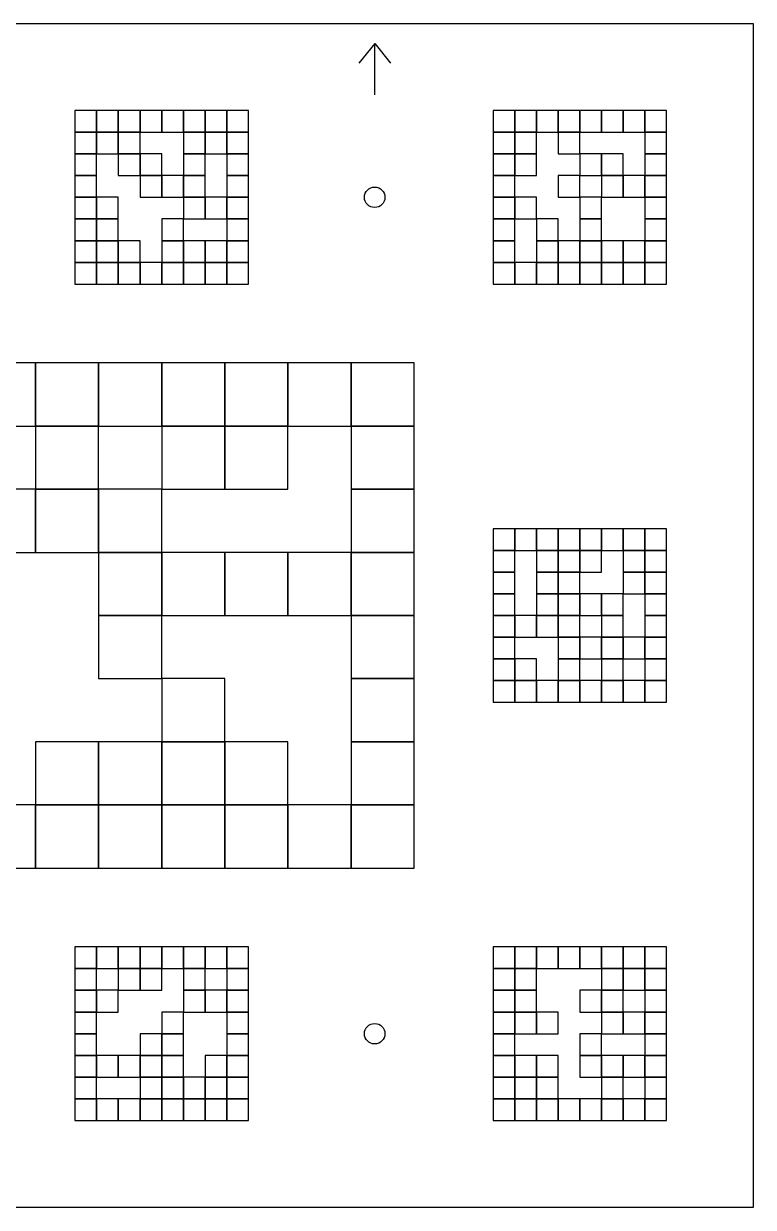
# Model space of a CAD drawing. Extents: x 0 to 1260, y 0 to 1580.
# Drawn here: x 1075 to 1260, y 320 to 620 of the extents above; entities that cross this region are included whole.
import ezdxf

# ---------------------------------------------------------------- set-up
doc = ezdxf.new("R2010")
doc.units = 0
for name, color, linetype in [('BLACK_POCKET', 7, 'CONTINUOUS'), ('CUT', 7, 'CONTINUOUS'), ('MOUNT_HOLE', 6, 'CONTINUOUS'), ('ORIENTATION', 7, 'CONTINUOUS')]:
    doc.layers.add(name, color=color, linetype=linetype)

msp = doc.modelspace()

# ---------------------------------------------------------------- linework, layer by layer
at = {"layer": 'BLACK_POCKET'}
for p, q in [((1093.5, 598), (1088, 598)), ((1088, 598), (1088, 592.5)), ((1093.5, 592.5), (1093.5, 598)), ((1099, 598), (1093.5, 598)), ((1093.5, 598), (1093.5, 592.5)), ((1099, 592.5), (1099, 598)), ((1104.5, 598), (1099, 598)), ((1099, 598), (1099, 592.5)), ((1104.5, 592.5), (1104.5, 598)), ((1110, 598), (1104.5, 598)), ((1104.5, 598), (1104.5, 592.5)), ((1110, 592.5), (1110, 598)), ((1115.5, 598), (1110, 598)), ((1110, 598), (1110, 592.5)), ((1115.5, 592.5), (1115.5, 598)), ((1121, 598), (1115.5, 598)), ((1115.5, 598), (1115.5, 592.5)), ((1121, 592.5), (1121, 598)), ((1126.5, 598), (1121, 598)), ((1121, 598), (1121, 592.5)), ((1126.5, 592.5), (1126.5, 598)), ((1132, 598), (1126.5, 598)), ((1126.5, 598), (1126.5, 592.5)), ((1132, 592.5), (1132, 598)), ((1199.5, 598), (1194, 598)), ((1194, 598), (1194, 592.5)), ((1199.5, 592.5), (1199.5, 598)), ((1205, 598), (1199.5, 598)), ((1199.5, 598), (1199.5, 592.5)), ((1205, 592.5), (1205, 598)), ((1210.5, 598), (1205, 598)), ((1205, 598), (1205, 592.5)), ((1210.5, 592.5), (1210.5, 598)), ((1216, 598), (1210.5, 598)), ((1210.5, 598), (1210.5, 592.5)), ((1216, 592.5), (1216, 598)), ((1221.5, 598), (1216, 598)), ((1216, 598), (1216, 592.5)), ((1221.5, 592.5), (1221.5, 598)), ((1227, 598), (1221.5, 598)), ((1221.5, 598), (1221.5, 592.5)), ((1227, 592.5), (1227, 598)), ((1232.5, 598), (1227, 598)), ((1227, 598), (1227, 592.5)), ((1232.5, 592.5), (1232.5, 598)), ((1238, 598), (1232.5, 598)), ((1232.5, 598), (1232.5, 592.5)), ((1238, 592.5), (1238, 598)), ((1088, 592.5), (1093.5, 592.5)), ((1093.5, 592.5), (1088, 592.5)), ((1088, 592.5), (1088, 587)), ((1093.5, 592.5), (1099, 592.5)), ((1093.5, 587), (1093.5, 592.5)), ((1099, 592.5), (1093.5, 592.5)), ((1093.5, 592.5), (1093.5, 587)), ((1099, 592.5), (1104.5, 592.5)), ((1099, 587), (1099, 592.5)), ((1104.5, 592.5), (1099, 592.5)), ((1099, 592.5), (1099, 587)), ((1104.5, 592.5), (1110, 592.5)), ((1104.5, 587), (1104.5, 592.5)), ((1110, 592.5), (1115.5, 592.5)), ((1115.5, 592.5), (1121, 592.5)), ((1121, 592.5), (1115.5, 592.5)), ((1115.5, 592.5), (1115.5, 587)), ((1121, 592.5), (1126.5, 592.5)), ((1121, 587), (1121, 592.5)), ((1126.5, 592.5), (1121, 592.5)), ((1121, 592.5), (1121, 587)), ((1126.5, 592.5), (1132, 592.5)), ((1126.5, 587), (1126.5, 592.5)), ((1132, 592.5), (1126.5, 592.5)), ((1126.5, 592.5), (1126.5, 587)), ((1132, 587), (1132, 592.5)), ((1194, 592.5), (1199.5, 592.5)), ((1199.5, 592.5), (1194, 592.5)), ((1194, 592.5), (1194, 587)), ((1199.5, 592.5), (1205, 592.5)), ((1199.5, 587), (1199.5, 592.5)), ((1205, 592.5), (1199.5, 592.5)), ((1199.5, 592.5), (1199.5, 587)), ((1205, 592.5), (1210.5, 592.5)), ((1205, 587), (1205, 592.5)), ((1210.5, 592.5), (1216, 592.5)), ((1216, 592.5), (1210.5, 592.5)), ((1210.5, 592.5), (1210.5, 587)), ((1216, 592.5), (1221.5, 592.5)), ((1216, 587), (1216, 592.5)), ((1221.5, 592.5), (1227, 592.5)), ((1227, 592.5), (1232.5, 592.5)), ((1232.5, 592.5), (1238, 592.5)), ((1238, 592.5), (1232.5, 592.5)), ((1232.5, 592.5), (1232.5, 587)), ((1238, 587), (1238, 592.5)), ((1088, 587), (1093.5, 587)), ((1093.5, 587), (1088, 587)), ((1088, 587), (1088, 581.5)), ((1093.5, 587), (1099, 587)), ((1093.5, 581.5), (1093.5, 587)), ((1099, 587), (1104.5, 587)), ((1104.5, 587), (1099, 587)), ((1099, 587), (1099, 581.5)), ((1104.5, 581.5), (1104.5, 587)), ((1110, 587), (1104.5, 587)), ((1104.5, 587), (1104.5, 581.5)), ((1110, 581.5), (1110, 587)), ((1115.5, 587), (1121, 587)), ((1121, 587), (1115.5, 587)), ((1115.5, 587), (1115.5, 581.5)), ((1121, 587), (1126.5, 587)), ((1121, 581.5), (1121, 587)), ((1126.5, 587), (1132, 587)), ((1132, 587), (1126.5, 587)), ((1126.5, 587), (1126.5, 581.5)), ((1132, 581.5), (1132, 587)), ((1194, 587), (1199.5, 587)), ((1199.5, 587), (1194, 587)), ((1194, 587), (1194, 581.5)), ((1199.5, 587), (1205, 587)), ((1199.5, 581.5), (1199.5, 587)), ((1205, 587), (1199.5, 587)), ((1199.5, 587), (1199.5, 581.5)), ((1205, 581.5), (1205, 587)), ((1210.5, 587), (1216, 587)), ((1221.5, 587), (1216, 587)), ((1216, 587), (1216, 581.5)), ((1221.5, 581.5), (1221.5, 587)), ((1227, 587), (1221.5, 587)), ((1221.5, 587), (1221.5, 581.5)), ((1227, 581.5), (1227, 587)), ((1232.5, 587), (1238, 587)), ((1238, 587), (1232.5, 587)), ((1232.5, 587), (1232.5, 581.5)), ((1238, 581.5), (1238, 587)), ((1088, 581.5), (1093.5, 581.5)), ((1093.5, 581.5), (1088, 581.5)), ((1088, 581.5), (1088, 576)), ((1093.5, 576), (1093.5, 581.5)), ((1099, 581.5), (1104.5, 581.5)), ((1104.5, 581.5), (1110, 581.5)), ((1110, 581.5), (1104.5, 581.5)), ((1104.5, 581.5), (1104.5, 576)), ((1110, 576), (1110, 581.5)), ((1115.5, 581.5), (1110, 581.5)), ((1110, 581.5), (1110, 576)), ((1115.5, 581.5), (1121, 581.5)), ((1115.5, 576), (1115.5, 581.5)), ((1121, 581.5), (1115.5, 581.5)), ((1115.5, 581.5), (1115.5, 576)), ((1121, 576), (1121, 581.5)), ((1126.5, 581.5), (1132, 581.5)), ((1132, 581.5), (1126.5, 581.5)), ((1126.5, 581.5), (1126.5, 576)), ((1132, 576), (1132, 581.5)), ((1194, 581.5), (1199.5, 581.5)), ((1199.5, 581.5), (1194, 581.5)), ((1194, 581.5), (1194, 576)), ((1199.5, 581.5), (1205, 581.5)), ((1199.5, 576), (1199.5, 581.5)), ((1216, 581.5), (1210.5, 581.5)), ((1210.5, 581.5), (1210.5, 576)), ((1216, 581.5), (1221.5, 581.5)), ((1216, 576), (1216, 581.5)), ((1221.5, 581.5), (1227, 581.5)), ((1227, 581.5), (1221.5, 581.5)), ((1221.5, 581.5), (1221.5, 576)), ((1227, 576), (1227, 581.5)), ((1232.5, 581.5), (1227, 581.5)), ((1227, 581.5), (1227, 576)), ((1232.5, 581.5), (1238, 581.5)), ((1232.5, 576), (1232.5, 581.5)), ((1238, 581.5), (1232.5, 581.5)), ((1232.5, 581.5), (1232.5, 576)), ((1238, 576), (1238, 581.5)), ((1088, 576), (1093.5, 576)), ((1093.5, 576), (1088, 576)), ((1088, 576), (1088, 570.5)), ((1093.5, 570.5), (1093.5, 576)), ((1099, 576), (1093.5, 576)), ((1093.5, 576), (1093.5, 570.5)), ((1099, 570.5), (1099, 576)), ((1104.5, 576), (1110, 576)), ((1110, 576), (1115.5, 576)), ((1115.5, 576), (1121, 576)), ((1121, 576), (1115.5, 576)), ((1115.5, 576), (1115.5, 570.5)), ((1121, 570.5), (1121, 576)), ((1126.5, 576), (1121, 576)), ((1121, 576), (1121, 570.5)), ((1126.5, 576), (1132, 576)), ((1126.5, 570.5), (1126.5, 576)), ((1132, 576), (1126.5, 576)), ((1126.5, 576), (1126.5, 570.5)), ((1132, 570.5), (1132, 576)), ((1194, 576), (1199.5, 576)), ((1199.5, 576), (1194, 576)), ((1194, 576), (1194, 570.5)), ((1199.5, 570.5), (1199.5, 576)), ((1205, 576), (1199.5, 576)), ((1199.5, 576), (1199.5, 570.5)), ((1205, 570.5), (1205, 576)), ((1210.5, 576), (1216, 576)), ((1221.5, 576), (1216, 576)), ((1216, 576), (1216, 570.5)), ((1221.5, 576), (1227, 576)), ((1221.5, 570.5), (1221.5, 576)), ((1227, 576), (1232.5, 576)), ((1232.5, 576), (1238, 576)), ((1238, 576), (1232.5, 576)), ((1232.5, 576), (1232.5, 570.5)), ((1238, 570.5), (1238, 576)), ((1088, 570.5), (1093.5, 570.5)), ((1093.5, 570.5), (1088, 570.5)), ((1088, 570.5), (1088, 565)), ((1093.5, 570.5), (1099, 570.5)), ((1093.5, 565), (1093.5, 570.5)), ((1099, 570.5), (1093.5, 570.5)), ((1093.5, 570.5), (1093.5, 565)), ((1099, 565), (1099, 570.5)), ((1115.5, 570.5), (1110, 570.5)), ((1110, 570.5), (1110, 565)), ((1115.5, 570.5), (1121, 570.5)), ((1115.5, 565), (1115.5, 570.5)), ((1121, 570.5), (1126.5, 570.5)), ((1126.5, 570.5), (1132, 570.5)), ((1132, 570.5), (1126.5, 570.5)), ((1126.5, 570.5), (1126.5, 565)), ((1132, 565), (1132, 570.5)), ((1194, 570.5), (1199.5, 570.5)), ((1199.5, 570.5), (1194, 570.5)), ((1194, 570.5), (1194, 565)), ((1199.5, 570.5), (1205, 570.5)), ((1199.5, 565), (1199.5, 570.5)), ((1210.5, 570.5), (1205, 570.5)), ((1205, 570.5), (1205, 565)), ((1210.5, 565), (1210.5, 570.5)), ((1216, 570.5), (1221.5, 570.5)), ((1221.5, 570.5), (1216, 570.5)), ((1216, 570.5), (1216, 565)), ((1221.5, 565), (1221.5, 570.5)), ((1232.5, 570.5), (1238, 570.5)), ((1238, 570.5), (1232.5, 570.5)), ((1232.5, 570.5), (1232.5, 565)), ((1238, 565), (1238, 570.5)), ((1088, 565), (1093.5, 565)), ((1093.5, 565), (1088, 565)), ((1088, 565), (1088, 559.5)), ((1093.5, 565), (1099, 565)), ((1093.5, 559.5), (1093.5, 565)), ((1099, 565), (1093.5, 565)), ((1093.5, 565), (1093.5, 559.5)), ((1099, 559.5), (1099, 565)), ((1104.5, 565), (1099, 565)), ((1099, 565), (1099, 559.5)), ((1104.5, 559.5), (1104.5, 565)), ((1110, 565), (1115.5, 565)), ((1115.5, 565), (1110, 565)), ((1110, 565), (1110, 559.5)), ((1115.5, 559.5), (1115.5, 565)), ((1121, 565), (1115.5, 565)), ((1115.5, 565), (1115.5, 559.5)), ((1121, 559.5), (1121, 565)), ((1126.5, 565), (1121, 565)), ((1121, 565), (1121, 559.5)), ((1126.5, 565), (1132, 565)), ((1126.5, 559.5), (1126.5, 565)), ((1132, 565), (1126.5, 565)), ((1126.5, 565), (1126.5, 559.5)), ((1132, 559.5), (1132, 565)), ((1194, 565), (1199.5, 565)), ((1199.5, 565), (1194, 565)), ((1194, 565), (1194, 559.5)), ((1199.5, 559.5), (1199.5, 565)), ((1205, 565), (1210.5, 565)), ((1210.5, 565), (1205, 565)), ((1205, 565), (1205, 559.5)), ((1210.5, 559.5), (1210.5, 565)), ((1216, 565), (1210.5, 565)), ((1210.5, 565), (1210.5, 559.5)), ((1216, 565), (1221.5, 565)), ((1216, 559.5), (1216, 565)), ((1221.5, 565), (1216, 565)), ((1216, 565), (1216, 559.5)), ((1221.5, 559.5), (1221.5, 565)), ((1227, 565), (1221.5, 565)), ((1221.5, 565), (1221.5, 559.5)), ((1227, 559.5), (1227, 565)), ((1232.5, 565), (1227, 565)), ((1227, 565), (1227, 559.5)), ((1232.5, 565), (1238, 565)), ((1232.5, 559.5), (1232.5, 565)), ((1238, 565), (1232.5, 565)), ((1232.5, 565), (1232.5, 559.5)), ((1238, 559.5), (1238, 565)), ((1088, 559.5), (1093.5, 559.5)), ((1093.5, 559.5), (1088, 559.5)), ((1088, 559.5), (1088, 554)), ((1093.5, 559.5), (1099, 559.5)), ((1093.5, 554), (1093.5, 559.5)), ((1099, 559.5), (1093.5, 559.5)), ((1093.5, 559.5), (1093.5, 554)), ((1099, 559.5), (1104.5, 559.5)), ((1099, 554), (1099, 559.5)), ((1104.5, 559.5), (1099, 559.5)), ((1099, 559.5), (1099, 554)), ((1104.5, 554), (1104.5, 559.5)), ((1110, 559.5), (1104.5, 559.5)), ((1104.5, 559.5), (1104.5, 554)), ((1110, 559.5), (1115.5, 559.5)), ((1110, 554), (1110, 559.5)), ((1115.5, 559.5), (1110, 559.5)), ((1110, 559.5), (1110, 554)), ((1115.5, 559.5), (1121, 559.5)), ((1115.5, 554), (1115.5, 559.5)), ((1121, 559.5), (1115.5, 559.5)), ((1115.5, 559.5), (1115.5, 554)), ((1121, 559.5), (1126.5, 559.5)), ((1121, 554), (1121, 559.5)), ((1126.5, 559.5), (1121, 559.5)), ((1121, 559.5), (1121, 554)), ((1126.5, 559.5), (1132, 559.5)), ((1126.5, 554), (1126.5, 559.5)), ((1132, 559.5), (1126.5, 559.5)), ((1126.5, 559.5), (1126.5, 554)), ((1132, 554), (1132, 559.5)), ((1194, 559.5), (1199.5, 559.5)), ((1199.5, 559.5), (1194, 559.5)), ((1194, 559.5), (1194, 554)), ((1199.5, 554), (1199.5, 559.5)), ((1205, 559.5), (1199.5, 559.5)), ((1199.5, 559.5), (1199.5, 554)), ((1205, 559.5), (1210.5, 559.5)), ((1205, 554), (1205, 559.5)), ((1210.5, 559.5), (1205, 559.5)), ((1205, 559.5), (1205, 554)), ((1210.5, 559.5), (1216, 559.5)), ((1210.5, 554), (1210.5, 559.5)), ((1216, 559.5), (1210.5, 559.5)), ((1210.5, 559.5), (1210.5, 554)), ((1216, 559.5), (1221.5, 559.5)), ((1216, 554), (1216, 559.5)), ((1221.5, 559.5), (1216, 559.5)), ((1216, 559.5), (1216, 554)), ((1221.5, 559.5), (1227, 559.5)), ((1221.5, 554), (1221.5, 559.5)), ((1227, 559.5), (1221.5, 559.5)), ((1221.5, 559.5), (1221.5, 554)), ((1227, 559.5), (1232.5, 559.5)), ((1227, 554), (1227, 559.5)), ((1232.5, 559.5), (1227, 559.5)), ((1227, 559.5), (1227, 554)), ((1232.5, 559.5), (1238, 559.5)), ((1232.5, 554), (1232.5, 559.5)), ((1238, 559.5), (1232.5, 559.5)), ((1232.5, 559.5), (1232.5, 554)), ((1238, 554), (1238, 559.5)), ((1088, 554), (1093.5, 554)), ((1093.5, 554), (1099, 554)), ((1099, 554), (1104.5, 554)), ((1104.5, 554), (1110, 554)), ((1110, 554), (1115.5, 554)), ((1115.5, 554), (1121, 554)), ((1121, 554), (1126.5, 554)), ((1126.5, 554), (1132, 554)), ((1194, 554), (1199.5, 554)), ((1199.5, 554), (1205, 554)), ((1205, 554), (1210.5, 554)), ((1210.5, 554), (1216, 554)), ((1216, 554), (1221.5, 554)), ((1221.5, 554), (1227, 554)), ((1227, 554), (1232.5, 554)), ((1232.5, 554), (1238, 554)), ((1078, 534), (1062, 534)), ((1078, 518), (1078, 534)), ((1094, 534), (1078, 534)), ((1078, 534), (1078, 518)), ((1094, 518), (1094, 534)), ((1110, 534), (1094, 534)), ((1094, 534), (1094, 518)), ((1110, 518), (1110, 534)), ((1126, 534), (1110, 534)), ((1110, 534), (1110, 518)), ((1126, 518), (1126, 534)), ((1142, 534), (1126, 534)), ((1126, 534), (1126, 518)), ((1142, 518), (1142, 534)), ((1158, 534), (1142, 534)), ((1142, 534), (1142, 518)), ((1158, 518), (1158, 534)), ((1174, 534), (1158, 534)), ((1158, 534), (1158, 518)), ((1174, 518), (1174, 534)), ((1062, 518), (1078, 518)), ((1078, 518), (1094, 518)), ((1094, 518), (1078, 518)), ((1078, 518), (1078, 502)), ((1094, 518), (1110, 518)), ((1094, 502), (1094, 518)), ((1110, 518), (1126, 518)), ((1126, 518), (1110, 518)), ((1110, 518), (1110, 502)), ((1126, 518), (1142, 518)), ((1126, 502), (1126, 518)), ((1142, 518), (1126, 518)), ((1126, 518), (1126, 502)), ((1142, 518), (1158, 518)), ((1142, 502), (1142, 518)), ((1158, 518), (1174, 518)), ((1174, 518), (1158, 518)), ((1158, 518), (1158, 502)), ((1174, 502), (1174, 518)), ((1078, 502), (1062, 502)), ((1078, 502), (1094, 502)), ((1078, 486), (1078, 502)), ((1094, 502), (1078, 502)), ((1078, 502), (1078, 486)), ((1094, 486), (1094, 502)), ((1110, 502), (1094, 502)), ((1094, 502), (1094, 486)), ((1110, 502), (1126, 502)), ((1110, 486), (1110, 502)), ((1126, 502), (1142, 502)), ((1158, 502), (1174, 502)), ((1174, 502), (1158, 502)), ((1158, 502), (1158, 486)), ((1174, 486), (1174, 502)), ((1199.5, 492), (1194, 492)), ((1194, 492), (1194, 486.5)), ((1199.5, 486.5), (1199.5, 492)), ((1205, 492), (1199.5, 492)), ((1199.5, 492), (1199.5, 486.5)), ((1205, 486.5), (1205, 492)), ((1210.5, 492), (1205, 492)), ((1205, 492), (1205, 486.5)), ((1210.5, 486.5), (1210.5, 492)), ((1216, 492), (1210.5, 492)), ((1210.5, 492), (1210.5, 486.5)), ((1216, 486.5), (1216, 492)), ((1221.5, 492), (1216, 492)), ((1216, 492), (1216, 486.5)), ((1221.5, 486.5), (1221.5, 492)), ((1227, 492), (1221.5, 492)), ((1221.5, 492), (1221.5, 486.5)), ((1227, 486.5), (1227, 492)), ((1232.5, 492), (1227, 492)), ((1227, 492), (1227, 486.5)), ((1232.5, 486.5), (1232.5, 492)), ((1238, 492), (1232.5, 492)), ((1232.5, 492), (1232.5, 486.5)), ((1238, 486.5), (1238, 492)), ((1062, 486), (1078, 486)), ((1078, 486), (1094, 486)), ((1094, 486), (1110, 486)), ((1110, 486), (1094, 486)), ((1094, 486), (1094, 470)), ((1110, 470), (1110, 486)), ((1126, 486), (1110, 486)), ((1110, 486), (1110, 470)), ((1126, 470), (1126, 486)), ((1142, 486), (1126, 486)), ((1126, 486), (1126, 470)), ((1142, 470), (1142, 486)), ((1158, 486), (1142, 486)), ((1142, 486), (1142, 470)), ((1158, 486), (1174, 486)), ((1158, 470), (1158, 486)), ((1174, 486), (1158, 486)), ((1158, 486), (1158, 470)), ((1174, 470), (1174, 486)), ((1194, 486.5), (1199.5, 486.5)), ((1199.5, 486.5), (1194, 486.5)), ((1194, 486.5), (1194, 481)), ((1199.5, 486.5), (1205, 486.5)), ((1199.5, 481), (1199.5, 486.5)), ((1205, 486.5), (1210.5, 486.5)), ((1210.5, 486.5), (1205, 486.5)), ((1205, 486.5), (1205, 481)), ((1210.5, 486.5), (1216, 486.5)), ((1210.5, 481), (1210.5, 486.5)), ((1216, 486.5), (1210.5, 486.5)), ((1210.5, 486.5), (1210.5, 481)), ((1216, 486.5), (1221.5, 486.5)), ((1216, 481), (1216, 486.5)), ((1221.5, 486.5), (1216, 486.5)), ((1216, 486.5), (1216, 481)), ((1221.5, 486.5), (1227, 486.5)), ((1221.5, 481), (1221.5, 486.5)), ((1227, 486.5), (1232.5, 486.5)), ((1232.5, 486.5), (1227, 486.5)), ((1227, 486.5), (1227, 481)), ((1232.5, 486.5), (1238, 486.5)), ((1232.5, 481), (1232.5, 486.5)), ((1238, 486.5), (1232.5, 486.5)), ((1232.5, 486.5), (1232.5, 481)), ((1238, 481), (1238, 486.5)), ((1194, 481), (1199.5, 481)), ((1199.5, 481), (1194, 481)), ((1194, 481), (1194, 475.5)), ((1199.5, 475.5), (1199.5, 481)), ((1205, 481), (1210.5, 481)), ((1210.5, 481), (1205, 481)), ((1205, 481), (1205, 475.5)), ((1210.5, 481), (1216, 481)), ((1210.5, 475.5), (1210.5, 481)), ((1216, 481), (1210.5, 481)), ((1210.5, 481), (1210.5, 475.5)), ((1216, 481), (1221.5, 481)), ((1216, 475.5), (1216, 481)), ((1227, 481), (1232.5, 481)), ((1232.5, 481), (1227, 481)), ((1227, 481), (1227, 475.5)), ((1232.5, 481), (1238, 481)), ((1232.5, 475.5), (1232.5, 481)), ((1238, 481), (1232.5, 481)), ((1232.5, 481), (1232.5, 475.5)), ((1238, 475.5), (1238, 481)), ((1194, 475.5), (1199.5, 475.5)), ((1199.5, 475.5), (1194, 475.5)), ((1194, 475.5), (1194, 470)), ((1199.5, 470), (1199.5, 475.5)), ((1205, 475.5), (1210.5, 475.5)), ((1210.5, 475.5), (1205, 475.5)), ((1205, 475.5), (1205, 470)), ((1210.5, 475.5), (1216, 475.5)), ((1210.5, 470), (1210.5, 475.5)), ((1216, 475.5), (1210.5, 475.5)), ((1210.5, 475.5), (1210.5, 470)), ((1216, 470), (1216, 475.5)), ((1221.5, 475.5), (1216, 475.5)), ((1216, 475.5), (1216, 470)), ((1221.5, 470), (1221.5, 475.5)), ((1227, 475.5), (1221.5, 475.5)), ((1221.5, 475.5), (1221.5, 470)), ((1227, 475.5), (1232.5, 475.5)), ((1227, 470), (1227, 475.5)), ((1232.5, 475.5), (1238, 475.5)), ((1238, 475.5), (1232.5, 475.5)), ((1232.5, 475.5), (1232.5, 470)), ((1238, 470), (1238, 475.5)), ((1094, 470), (1110, 470)), ((1110, 470), (1094, 470)), ((1094, 470), (1094, 454)), ((1110, 470), (1126, 470)), ((1110, 454), (1110, 470)), ((1126, 470), (1142, 470)), ((1142, 470), (1158, 470)), ((1158, 470), (1174, 470)), ((1174, 470), (1158, 470)), ((1158, 470), (1158, 454)), ((1174, 454), (1174, 470)), ((1194, 470), (1199.5, 470)), ((1199.5, 470), (1194, 470)), ((1194, 470), (1194, 464.5)), ((1199.5, 464.5), (1199.5, 470)), ((1205, 470), (1199.5, 470)), ((1199.5, 470), (1199.5, 464.5)), ((1205, 470), (1210.5, 470)), ((1205, 464.5), (1205, 470)), ((1210.5, 470), (1205, 470)), ((1205, 470), (1205, 464.5)), ((1210.5, 470), (1216, 470)), ((1210.5, 464.5), (1210.5, 470)), ((1216, 470), (1210.5, 470)), ((1210.5, 470), (1210.5, 464.5)), ((1216, 470), (1221.5, 470)), ((1216, 464.5), (1216, 470)), ((1221.5, 470), (1227, 470)), ((1227, 470), (1221.5, 470)), ((1221.5, 470), (1221.5, 464.5)), ((1227, 464.5), (1227, 470)), ((1232.5, 470), (1238, 470)), ((1238, 470), (1232.5, 470)), ((1232.5, 470), (1232.5, 464.5)), ((1238, 464.5), (1238, 470)), ((1194, 464.5), (1199.5, 464.5)), ((1199.5, 464.5), (1194, 464.5)), ((1194, 464.5), (1194, 459)), ((1199.5, 464.5), (1205, 464.5)), ((1199.5, 459), (1199.5, 464.5)), ((1205, 464.5), (1210.5, 464.5)), ((1210.5, 464.5), (1216, 464.5)), ((1216, 464.5), (1210.5, 464.5)), ((1210.5, 464.5), (1210.5, 459)), ((1216, 459), (1216, 464.5)), ((1221.5, 464.5), (1216, 464.5)), ((1216, 464.5), (1216, 459)), ((1221.5, 464.5), (1227, 464.5)), ((1221.5, 459), (1221.5, 464.5)), ((1227, 464.5), (1221.5, 464.5)), ((1221.5, 464.5), (1221.5, 459)), ((1227, 459), (1227, 464.5)), ((1232.5, 464.5), (1227, 464.5)), ((1227, 464.5), (1227, 459)), ((1232.5, 464.5), (1238, 464.5)), ((1232.5, 459), (1232.5, 464.5)), ((1238, 464.5), (1232.5, 464.5)), ((1232.5, 464.5), (1232.5, 459)), ((1238, 459), (1238, 464.5)), ((1194, 459), (1199.5, 459)), ((1199.5, 459), (1194, 459)), ((1194, 459), (1194, 453.5)), ((1199.5, 453.5), (1199.5, 459)), ((1205, 459), (1199.5, 459)), ((1199.5, 459), (1199.5, 453.5)), ((1205, 453.5), (1205, 459)), ((1210.5, 459), (1216, 459)), ((1216, 459), (1210.5, 459)), ((1210.5, 459), (1210.5, 453.5)), ((1216, 459), (1221.5, 459)), ((1216, 453.5), (1216, 459)), ((1221.5, 459), (1227, 459)), ((1227, 459), (1221.5, 459)), ((1221.5, 459), (1221.5, 453.5)), ((1227, 459), (1232.5, 459)), ((1227, 453.5), (1227, 459)), ((1232.5, 459), (1238, 459)), ((1238, 459), (1232.5, 459)), ((1232.5, 459), (1232.5, 453.5)), ((1238, 453.5), (1238, 459)), ((1094, 454), (1110, 454)), ((1126, 454), (1110, 454)), ((1110, 454), (1110, 438)), ((1126, 438), (1126, 454)), ((1158, 454), (1174, 454)), ((1174, 454), (1158, 454)), ((1158, 454), (1158, 438)), ((1174, 438), (1174, 454)), ((1194, 453.5), (1199.5, 453.5)), ((1199.5, 453.5), (1194, 453.5)), ((1194, 453.5), (1194, 448)), ((1199.5, 453.5), (1205, 453.5)), ((1199.5, 448), (1199.5, 453.5)), ((1205, 453.5), (1199.5, 453.5)), ((1199.5, 453.5), (1199.5, 448)), ((1205, 448), (1205, 453.5)), ((1210.5, 453.5), (1205, 453.5)), ((1205, 453.5), (1205, 448)), ((1210.5, 453.5), (1216, 453.5)), ((1210.5, 448), (1210.5, 453.5)), ((1216, 453.5), (1210.5, 453.5)), ((1210.5, 453.5), (1210.5, 448)), ((1216, 448), (1216, 453.5)), ((1221.5, 453.5), (1216, 453.5)), ((1216, 453.5), (1216, 448)), ((1221.5, 453.5), (1227, 453.5)), ((1221.5, 448), (1221.5, 453.5)), ((1227, 453.5), (1221.5, 453.5)), ((1221.5, 453.5), (1221.5, 448)), ((1227, 448), (1227, 453.5)), ((1232.5, 453.5), (1227, 453.5)), ((1227, 453.5), (1227, 448)), ((1232.5, 453.5), (1238, 453.5)), ((1232.5, 448), (1232.5, 453.5)), ((1238, 453.5), (1232.5, 453.5)), ((1232.5, 453.5), (1232.5, 448)), ((1238, 448), (1238, 453.5)), ((1194, 448), (1199.5, 448)), ((1199.5, 448), (1205, 448)), ((1205, 448), (1210.5, 448)), ((1210.5, 448), (1216, 448)), ((1216, 448), (1221.5, 448)), ((1221.5, 448), (1227, 448)), ((1227, 448), (1232.5, 448)), ((1232.5, 448), (1238, 448)), ((1094, 438), (1078, 438)), ((1078, 438), (1078, 422)), ((1094, 422), (1094, 438)), ((1110, 438), (1094, 438)), ((1094, 438), (1094, 422)), ((1110, 438), (1126, 438)), ((1110, 422), (1110, 438)), ((1126, 438), (1110, 438)), ((1110, 438), (1110, 422)), ((1126, 422), (1126, 438)), ((1142, 438), (1126, 438)), ((1126, 438), (1126, 422)), ((1142, 422), (1142, 438)), ((1158, 438), (1174, 438)), ((1174, 438), (1158, 438)), ((1158, 438), (1158, 422)), ((1174, 422), (1174, 438)), ((1078, 422), (1062, 422)), ((1078, 422), (1094, 422)), ((1078, 406), (1078, 422)), ((1094, 422), (1078, 422)), ((1078, 422), (1078, 406)), ((1094, 422), (1110, 422)), ((1094, 406), (1094, 422)), ((1110, 422), (1094, 422)), ((1094, 422), (1094, 406)), ((1110, 422), (1126, 422)), ((1110, 406), (1110, 422)), ((1126, 422), (1110, 422)), ((1110, 422), (1110, 406)), ((1126, 422), (1142, 422)), ((1126, 406), (1126, 422)), ((1142, 422), (1126, 422)), ((1126, 422), (1126, 406)), ((1142, 406), (1142, 422)), ((1158, 422), (1142, 422)), ((1142, 422), (1142, 406)), ((1158, 422), (1174, 422)), ((1158, 406), (1158, 422)), ((1174, 422), (1158, 422)), ((1158, 422), (1158, 406)), ((1174, 406), (1174, 422)), ((1062, 406), (1078, 406)), ((1078, 406), (1094, 406)), ((1094, 406), (1110, 406)), ((1110, 406), (1126, 406)), ((1126, 406), (1142, 406)), ((1142, 406), (1158, 406)), ((1158, 406), (1174, 406)), ((1093.5, 386), (1088, 386)), ((1088, 386), (1088, 380.5)), ((1093.5, 380.5), (1093.5, 386)), ((1099, 386), (1093.5, 386)), ((1093.5, 386), (1093.5, 380.5)), ((1099, 380.5), (1099, 386)), ((1104.5, 386), (1099, 386)), ((1099, 386), (1099, 380.5)), ((1104.5, 380.5), (1104.5, 386)), ((1110, 386), (1104.5, 386)), ((1104.5, 386), (1104.5, 380.5)), ((1110, 380.5), (1110, 386)), ((1115.5, 386), (1110, 386)), ((1110, 386), (1110, 380.5)), ((1115.5, 380.5), (1115.5, 386)), ((1121, 386), (1115.5, 386)), ((1115.5, 386), (1115.5, 380.5)), ((1121, 380.5), (1121, 386)), ((1126.5, 386), (1121, 386)), ((1121, 386), (1121, 380.5)), ((1126.5, 380.5), (1126.5, 386)), ((1132, 386), (1126.5, 386)), ((1126.5, 386), (1126.5, 380.5)), ((1132, 380.5), (1132, 386)), ((1199.5, 386), (1194, 386)), ((1194, 386), (1194, 380.5)), ((1199.5, 380.5), (1199.5, 386)), ((1205, 386), (1199.5, 386)), ((1199.5, 386), (1199.5, 380.5)), ((1205, 380.5), (1205, 386)), ((1210.5, 386), (1205, 386)), ((1205, 386), (1205, 380.5)), ((1210.5, 380.5), (1210.5, 386)), ((1216, 386), (1210.5, 386)), ((1210.5, 386), (1210.5, 380.5)), ((1216, 380.5), (1216, 386)), ((1221.5, 386), (1216, 386)), ((1216, 386), (1216, 380.5)), ((1221.5, 380.5), (1221.5, 386)), ((1227, 386), (1221.5, 386)), ((1221.5, 386), (1221.5, 380.5)), ((1227, 380.5), (1227, 386)), ((1232.5, 386), (1227, 386)), ((1227, 386), (1227, 380.5)), ((1232.5, 380.5), (1232.5, 386)), ((1238, 386), (1232.5, 386)), ((1232.5, 386), (1232.5, 380.5)), ((1238, 380.5), (1238, 386)), ((1088, 380.5), (1093.5, 380.5)), ((1093.5, 380.5), (1088, 380.5)), ((1088, 380.5), (1088, 375)), ((1093.5, 380.5), (1099, 380.5)), ((1093.5, 375), (1093.5, 380.5)), ((1099, 380.5), (1104.5, 380.5)), ((1104.5, 380.5), (1099, 380.5)), ((1099, 380.5), (1099, 375)), ((1104.5, 380.5), (1110, 380.5)), ((1104.5, 375), (1104.5, 380.5)), ((1110, 380.5), (1104.5, 380.5)), ((1104.5, 380.5), (1104.5, 375)), ((1110, 380.5), (1115.5, 380.5)), ((1110, 375), (1110, 380.5)), ((1115.5, 380.5), (1121, 380.5)), ((1121, 380.5), (1115.5, 380.5)), ((1115.5, 380.5), (1115.5, 375)), ((1121, 380.5), (1126.5, 380.5)), ((1121, 375), (1121, 380.5)), ((1126.5, 380.5), (1132, 380.5)), ((1132, 380.5), (1126.5, 380.5)), ((1126.5, 380.5), (1126.5, 375)), ((1132, 375), (1132, 380.5)), ((1194, 380.5), (1199.5, 380.5)), ((1199.5, 380.5), (1194, 380.5)), ((1194, 380.5), (1194, 375)), ((1199.5, 380.5), (1205, 380.5)), ((1199.5, 375), (1199.5, 380.5)), ((1205, 380.5), (1199.5, 380.5)), ((1199.5, 380.5), (1199.5, 375)), ((1205, 380.5), (1210.5, 380.5)), ((1205, 375), (1205, 380.5)), ((1210.5, 380.5), (1216, 380.5)), ((1216, 380.5), (1221.5, 380.5)), ((1221.5, 380.5), (1227, 380.5)), ((1227, 380.5), (1221.5, 380.5)), ((1221.5, 380.5), (1221.5, 375)), ((1227, 380.5), (1232.5, 380.5)), ((1227, 375), (1227, 380.5)), ((1232.5, 380.5), (1227, 380.5)), ((1227, 380.5), (1227, 375)), ((1232.5, 380.5), (1238, 380.5)), ((1232.5, 375), (1232.5, 380.5)), ((1238, 380.5), (1232.5, 380.5)), ((1232.5, 380.5), (1232.5, 375)), ((1238, 375), (1238, 380.5)), ((1088, 375), (1093.5, 375)), ((1093.5, 375), (1088, 375)), ((1088, 375), (1088, 369.5)), ((1093.5, 369.5), (1093.5, 375)), ((1099, 375), (1093.5, 375)), ((1093.5, 375), (1093.5, 369.5)), ((1099, 375), (1104.5, 375)), ((1099, 369.5), (1099, 375)), ((1104.5, 375), (1110, 375)), ((1115.5, 375), (1121, 375)), ((1121, 375), (1115.5, 375)), ((1115.5, 375), (1115.5, 369.5)), ((1121, 369.5), (1121, 375)), ((1126.5, 375), (1121, 375)), ((1121, 375), (1121, 369.5)), ((1126.5, 375), (1132, 375)), ((1126.5, 369.5), (1126.5, 375)), ((1132, 375), (1126.5, 375)), ((1126.5, 375), (1126.5, 369.5)), ((1132, 369.5), (1132, 375)), ((1194, 375), (1199.5, 375)), ((1199.5, 375), (1194, 375)), ((1194, 375), (1194, 369.5)), ((1199.5, 375), (1205, 375)), ((1199.5, 369.5), (1199.5, 375)), ((1205, 375), (1199.5, 375)), ((1199.5, 375), (1199.5, 369.5)), ((1205, 369.5), (1205, 375)), ((1221.5, 375), (1216, 375)), ((1216, 375), (1216, 369.5)), ((1221.5, 375), (1227, 375)), ((1221.5, 369.5), (1221.5, 375)), ((1227, 375), (1221.5, 375)), ((1221.5, 375), (1221.5, 369.5)), ((1227, 375), (1232.5, 375)), ((1227, 369.5), (1227, 375)), ((1232.5, 375), (1238, 375)), ((1238, 375), (1232.5, 375)), ((1232.5, 375), (1232.5, 369.5)), ((1238, 369.5), (1238, 375)), ((1088, 369.5), (1093.5, 369.5)), ((1093.5, 369.5), (1088, 369.5)), ((1088, 369.5), (1088, 364)), ((1093.5, 369.5), (1099, 369.5)), ((1093.5, 364), (1093.5, 369.5)), ((1115.5, 369.5), (1110, 369.5)), ((1110, 369.5), (1110, 364)), ((1115.5, 369.5), (1121, 369.5)), ((1115.5, 364), (1115.5, 369.5)), ((1121, 369.5), (1126.5, 369.5)), ((1126.5, 369.5), (1132, 369.5)), ((1132, 369.5), (1126.5, 369.5)), ((1126.5, 369.5), (1126.5, 364)), ((1132, 364), (1132, 369.5)), ((1194, 369.5), (1199.5, 369.5)), ((1199.5, 369.5), (1194, 369.5)), ((1194, 369.5), (1194, 364)), ((1199.5, 369.5), (1205, 369.5)), ((1199.5, 364), (1199.5, 369.5)), ((1205, 369.5), (1199.5, 369.5)), ((1199.5, 369.5), (1199.5, 364)), ((1205, 364), (1205, 369.5)), ((1210.5, 369.5), (1205, 369.5)), ((1205, 369.5), (1205, 364)), ((1210.5, 364), (1210.5, 369.5)), ((1216, 369.5), (1221.5, 369.5)), ((1221.5, 369.5), (1227, 369.5)), ((1227, 369.5), (1221.5, 369.5)), ((1221.5, 369.5), (1221.5, 364)), ((1227, 364), (1227, 369.5)), ((1232.5, 369.5), (1227, 369.5)), ((1227, 369.5), (1227, 364)), ((1232.5, 369.5), (1238, 369.5)), ((1232.5, 364), (1232.5, 369.5)), ((1238, 369.5), (1232.5, 369.5)), ((1232.5, 369.5), (1232.5, 364)), ((1238, 364), (1238, 369.5)), ((1088, 364), (1093.5, 364)), ((1093.5, 364), (1088, 364)), ((1088, 364), (1088, 358.5)), ((1093.5, 358.5), (1093.5, 364)), ((1110, 364), (1104.5, 364)), ((1104.5, 364), (1104.5, 358.5)), ((1110, 364), (1115.5, 364)), ((1110, 358.5), (1110, 364)), ((1115.5, 364), (1110, 364)), ((1110, 364), (1110, 358.5)), ((1115.5, 358.5), (1115.5, 364)), ((1126.5, 364), (1132, 364)), ((1132, 364), (1126.5, 364)), ((1126.5, 364), (1126.5, 358.5)), ((1132, 358.5), (1132, 364)), ((1194, 364), (1199.5, 364)), ((1199.5, 364), (1194, 364)), ((1194, 364), (1194, 358.5)), ((1199.5, 364), (1205, 364)), ((1199.5, 358.5), (1199.5, 364)), ((1205, 364), (1210.5, 364)), ((1221.5, 364), (1216, 364)), ((1216, 364), (1216, 358.5)), ((1221.5, 364), (1227, 364)), ((1221.5, 358.5), (1221.5, 364)), ((1227, 364), (1232.5, 364)), ((1232.5, 364), (1238, 364)), ((1238, 364), (1232.5, 364)), ((1232.5, 364), (1232.5, 358.5)), ((1238, 358.5), (1238, 364)), ((1088, 358.5), (1093.5, 358.5)), ((1093.5, 358.5), (1088, 358.5)), ((1088, 358.5), (1088, 353)), ((1093.5, 353), (1093.5, 358.5)), ((1099, 358.5), (1093.5, 358.5)), ((1093.5, 358.5), (1093.5, 353)), ((1099, 353), (1099, 358.5)), ((1104.5, 358.5), (1099, 358.5)), ((1099, 358.5), (1099, 353)), ((1104.5, 358.5), (1110, 358.5)), ((1104.5, 353), (1104.5, 358.5)), ((1110, 358.5), (1104.5, 358.5)), ((1104.5, 358.5), (1104.5, 353)), ((1110, 358.5), (1115.5, 358.5)), ((1110, 353), (1110, 358.5)), ((1115.5, 358.5), (1110, 358.5)), ((1110, 358.5), (1110, 353)), ((1115.5, 353), (1115.5, 358.5)), ((1126.5, 358.5), (1121, 358.5)), ((1121, 358.5), (1121, 353)), ((1126.5, 358.5), (1132, 358.5)), ((1126.5, 353), (1126.5, 358.5)), ((1132, 358.5), (1126.5, 358.5)), ((1126.5, 358.5), (1126.5, 353)), ((1132, 353), (1132, 358.5)), ((1194, 358.5), (1199.5, 358.5)), ((1199.5, 358.5), (1194, 358.5)), ((1194, 358.5), (1194, 353)), ((1199.5, 353), (1199.5, 358.5)), ((1205, 358.5), (1199.5, 358.5)), ((1199.5, 358.5), (1199.5, 353)), ((1205, 353), (1205, 358.5)), ((1210.5, 358.5), (1205, 358.5)), ((1205, 358.5), (1205, 353)), ((1210.5, 353), (1210.5, 358.5)), ((1216, 358.5), (1221.5, 358.5)), ((1221.5, 358.5), (1216, 358.5)), ((1216, 358.5), (1216, 353)), ((1221.5, 353), (1221.5, 358.5)), ((1227, 358.5), (1221.5, 358.5)), ((1221.5, 358.5), (1221.5, 353)), ((1227, 353), (1227, 358.5)), ((1232.5, 358.5), (1227, 358.5)), ((1227, 358.5), (1227, 353)), ((1232.5, 358.5), (1238, 358.5)), ((1232.5, 353), (1232.5, 358.5)), ((1238, 358.5), (1232.5, 358.5)), ((1232.5, 358.5), (1232.5, 353)), ((1238, 353), (1238, 358.5)), ((1088, 353), (1093.5, 353)), ((1093.5, 353), (1088, 353)), ((1088, 353), (1088, 347.5)), ((1093.5, 353), (1099, 353)), ((1093.5, 347.5), (1093.5, 353)), ((1099, 353), (1104.5, 353)), ((1104.5, 353), (1110, 353)), ((1110, 353), (1104.5, 353)), ((1104.5, 353), (1104.5, 347.5)), ((1110, 353), (1115.5, 353)), ((1110, 347.5), (1110, 353)), ((1115.5, 353), (1110, 353)), ((1110, 353), (1110, 347.5)), ((1115.5, 347.5), (1115.5, 353)), ((1121, 353), (1115.5, 353)), ((1115.5, 353), (1115.5, 347.5)), ((1121, 353), (1126.5, 353)), ((1121, 347.5), (1121, 353)), ((1126.5, 353), (1121, 353)), ((1121, 353), (1121, 347.5)), ((1126.5, 353), (1132, 353)), ((1126.5, 347.5), (1126.5, 353)), ((1132, 353), (1126.5, 353)), ((1126.5, 353), (1126.5, 347.5)), ((1132, 347.5), (1132, 353)), ((1194, 353), (1199.5, 353)), ((1199.5, 353), (1194, 353)), ((1194, 353), (1194, 347.5)), ((1199.5, 353), (1205, 353)), ((1199.5, 347.5), (1199.5, 353)), ((1205, 353), (1199.5, 353)), ((1199.5, 353), (1199.5, 347.5)), ((1205, 353), (1210.5, 353)), ((1205, 347.5), (1205, 353)), ((1210.5, 353), (1205, 353)), ((1205, 353), (1205, 347.5)), ((1210.5, 347.5), (1210.5, 353)), ((1216, 353), (1221.5, 353)), ((1221.5, 353), (1227, 353)), ((1227, 353), (1221.5, 353)), ((1221.5, 353), (1221.5, 347.5)), ((1227, 353), (1232.5, 353)), ((1227, 347.5), (1227, 353)), ((1232.5, 353), (1238, 353)), ((1238, 353), (1232.5, 353)), ((1232.5, 353), (1232.5, 347.5)), ((1238, 347.5), (1238, 353)), ((1088, 347.5), (1093.5, 347.5)), ((1093.5, 347.5), (1088, 347.5)), ((1088, 347.5), (1088, 342)), ((1093.5, 342), (1093.5, 347.5)), ((1099, 347.5), (1093.5, 347.5)), ((1093.5, 347.5), (1093.5, 342)), ((1099, 342), (1099, 347.5)), ((1104.5, 347.5), (1099, 347.5)), ((1099, 347.5), (1099, 342)), ((1104.5, 347.5), (1110, 347.5)), ((1104.5, 342), (1104.5, 347.5)), ((1110, 347.5), (1104.5, 347.5)), ((1104.5, 347.5), (1104.5, 342)), ((1110, 347.5), (1115.5, 347.5)), ((1110, 342), (1110, 347.5)), ((1115.5, 347.5), (1110, 347.5)), ((1110, 347.5), (1110, 342)), ((1115.5, 347.5), (1121, 347.5)), ((1115.5, 342), (1115.5, 347.5)), ((1121, 347.5), (1115.5, 347.5)), ((1115.5, 347.5), (1115.5, 342)), ((1121, 347.5), (1126.5, 347.5)), ((1121, 342), (1121, 347.5)), ((1126.5, 347.5), (1121, 347.5)), ((1121, 347.5), (1121, 342)), ((1126.5, 347.5), (1132, 347.5)), ((1126.5, 342), (1126.5, 347.5)), ((1132, 347.5), (1126.5, 347.5)), ((1126.5, 347.5), (1126.5, 342)), ((1132, 342), (1132, 347.5)), ((1194, 347.5), (1199.5, 347.5)), ((1199.5, 347.5), (1194, 347.5)), ((1194, 347.5), (1194, 342)), ((1199.5, 347.5), (1205, 347.5)), ((1199.5, 342), (1199.5, 347.5)), ((1205, 347.5), (1199.5, 347.5)), ((1199.5, 347.5), (1199.5, 342)), ((1205, 347.5), (1210.5, 347.5)), ((1205, 342), (1205, 347.5)), ((1210.5, 347.5), (1205, 347.5)), ((1205, 347.5), (1205, 342)), ((1210.5, 342), (1210.5, 347.5)), ((1216, 347.5), (1210.5, 347.5)), ((1210.5, 347.5), (1210.5, 342)), ((1216, 342), (1216, 347.5)), ((1221.5, 347.5), (1216, 347.5)), ((1216, 347.5), (1216, 342)), ((1221.5, 347.5), (1227, 347.5)), ((1221.5, 342), (1221.5, 347.5)), ((1227, 347.5), (1221.5, 347.5)), ((1221.5, 347.5), (1221.5, 342)), ((1227, 342), (1227, 347.5)), ((1232.5, 347.5), (1227, 347.5)), ((1227, 347.5), (1227, 342)), ((1232.5, 347.5), (1238, 347.5)), ((1232.5, 342), (1232.5, 347.5)), ((1238, 347.5), (1232.5, 347.5)), ((1232.5, 347.5), (1232.5, 342)), ((1238, 342), (1238, 347.5)), ((1088, 342), (1093.5, 342)), ((1093.5, 342), (1099, 342)), ((1099, 342), (1104.5, 342)), ((1104.5, 342), (1110, 342)), ((1110, 342), (1115.5, 342)), ((1115.5, 342), (1121, 342)), ((1121, 342), (1126.5, 342)), ((1126.5, 342), (1132, 342)), ((1194, 342), (1199.5, 342)), ((1199.5, 342), (1205, 342)), ((1205, 342), (1210.5, 342)), ((1210.5, 342), (1216, 342)), ((1216, 342), (1221.5, 342)), ((1221.5, 342), (1227, 342)), ((1227, 342), (1232.5, 342)), ((1232.5, 342), (1238, 342))]:
    msp.add_line(p, q, dxfattribs=at)
at = {"layer": 'CUT'}
for p, q in [((1260, 620), (960, 620)), ((1260, 320), (1260, 620)), ((960, 320), (1260, 320))]:
    msp.add_line(p, q, dxfattribs=at)
at = {"layer": 'MOUNT_HOLE'}
for centre in [(1164, 576), (1164, 364)]:
    msp.add_circle(centre, 2.6, dxfattribs=at)
at = {"layer": 'ORIENTATION'}
for p, q in [((1164, 615), (1160, 610)), ((1164, 602), (1164, 615)), ((1164, 615), (1168, 610))]:
    msp.add_line(p, q, dxfattribs=at)

doc.saveas('drawing.dxf')
